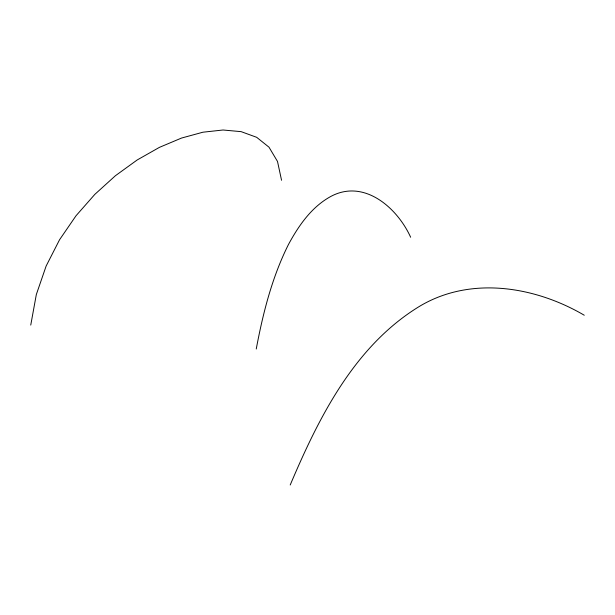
<?xml version="1.0" encoding="UTF-8"?>
<svg xmlns="http://www.w3.org/2000/svg" width="615" height="615" viewBox="0 0 615 615"><rect width="100%" height="100%" fill="white"/><g stroke="black" fill="none" stroke-linecap="round" stroke-linejoin="round"><path stroke-width="0.92" d="M30.75 325.089L36.323 294.554L46.14 266.034L59.578 239.712L76.022 215.757L94.841 194.363L115.428 175.713L137.153 159.992L159.393 147.377L181.54 138.052L202.958 132.202L223.037 130.003L241.149 131.648L256.678 137.314L269.001 147.193L277.503 161.453L281.555 180.28M256.247 349.013C262.997 313.089 272.045 277.219 288.512 244.401C298.759 225.482 311.667 206.801 331.031 196.331C364.372 178.627 397.444 208.054 410.643 237.252M290.203 484.997C318.778 417.524 354.309 346.414 418.846 306.747C469.921 275.666 534.819 286.229 584.25 315.226"/></g></svg>
